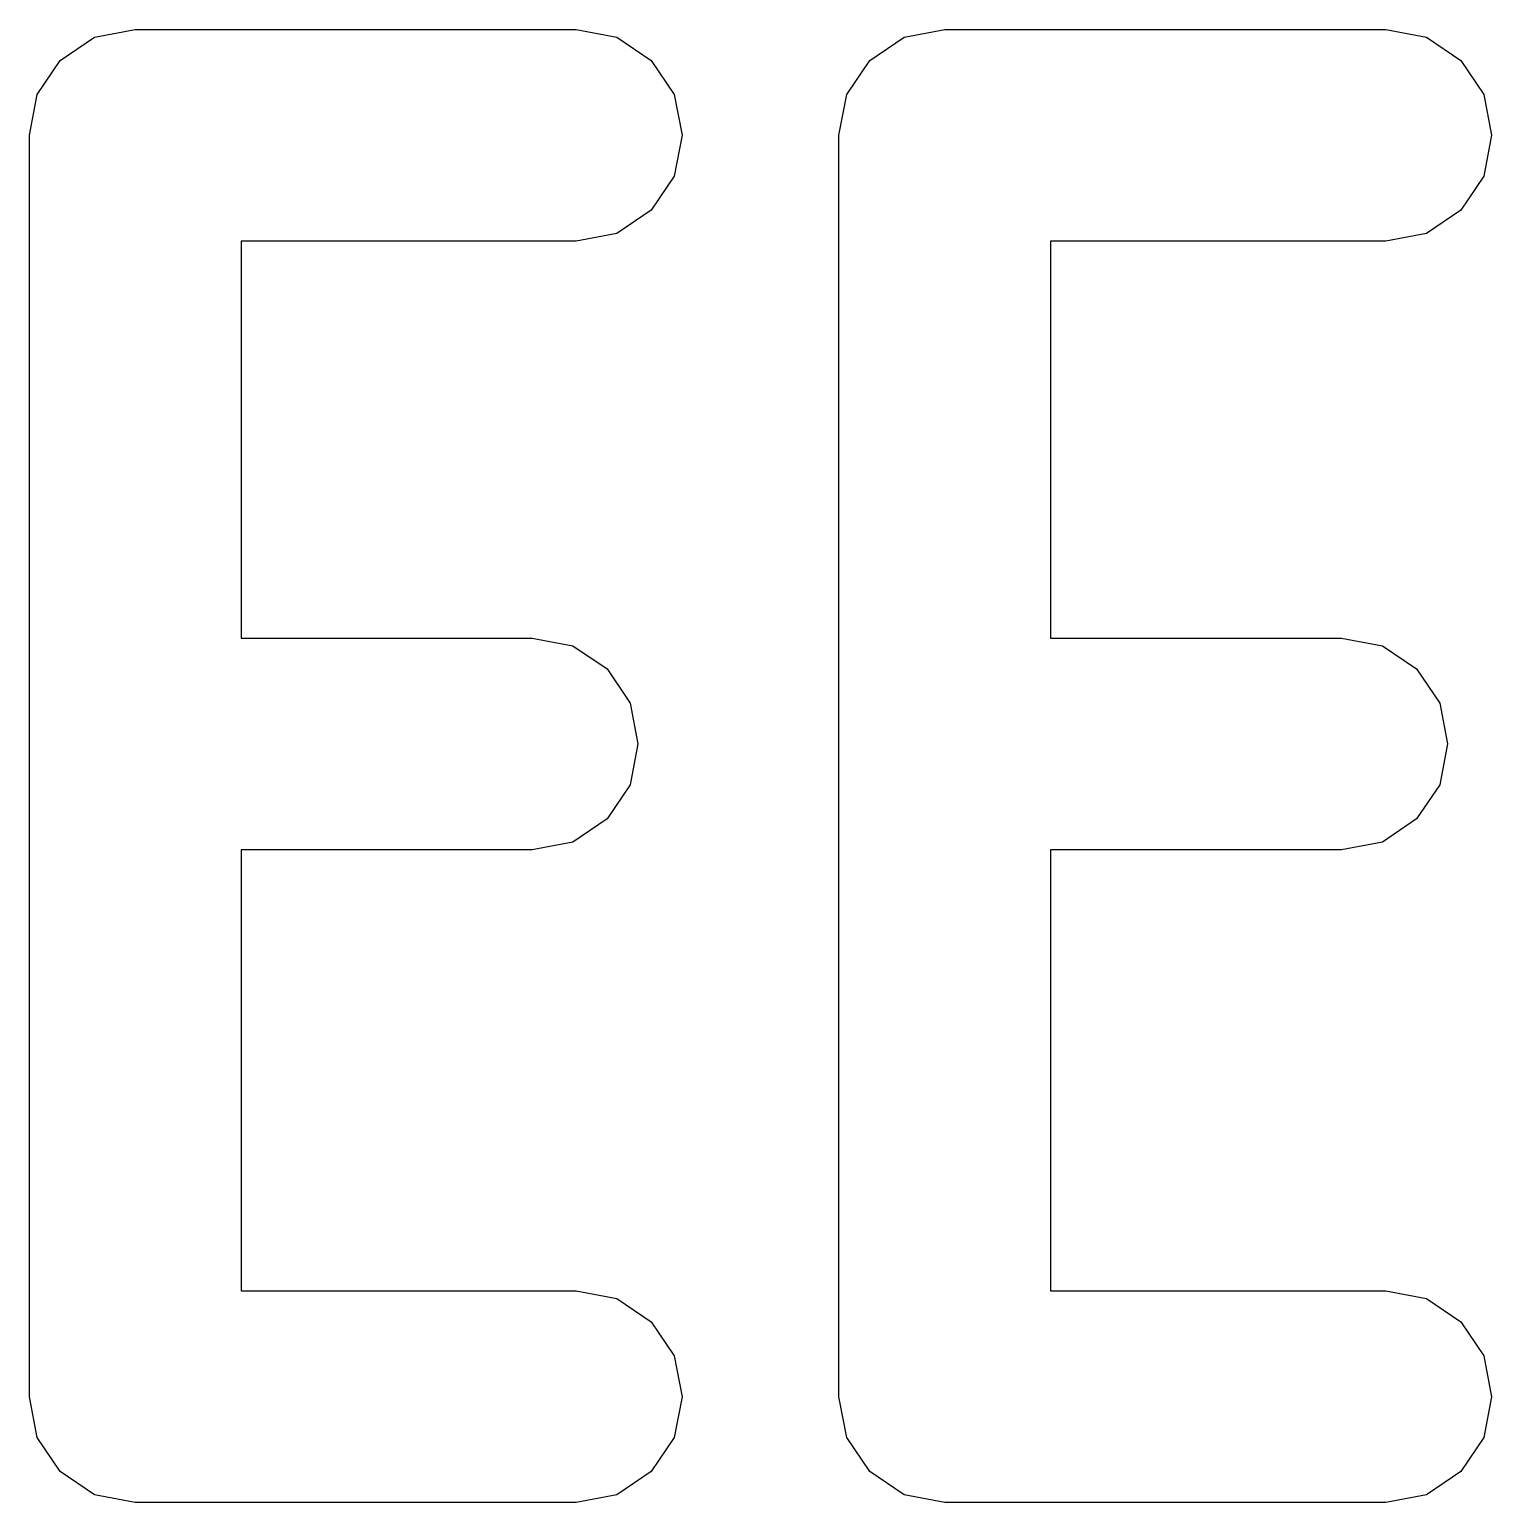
# Model space of a CAD drawing. Extents: x 0 to 7, y 0 to 7.05.
import ezdxf

# ---------------------------------------------------------------- set-up
doc = ezdxf.new("R2010")
doc.units = 0
doc.layers.add('Layer_1', color=7, linetype='CONTINUOUS')

msp = doc.modelspace()

# ---------------------------------------------------------------- linework, layer by layer
at = {"layer": 'Layer_1', "color": 7}
for points in [[(0, 6.544153), (0.036943, 6.739417), (0.147772, 6.903024), (0.311373, 7.01385), (0.506643, 7.050796), (2.617662, 7.050796), (2.812926, 7.01385), (2.976533, 6.903024), (3.087359, 6.739417), (3.124304, 6.544153), (3.087359, 6.348881), (2.976533, 6.18528), (2.812926, 6.074445), (2.617662, 6.037508), (1.013288, 6.037508), (1.013288, 4.137594), (2.40656, 4.137594), (2.601826, 4.100648), (2.765431, 3.989822), (2.876256, 3.826215), (2.913202, 3.630948), (2.876256, 3.435679), (2.765431, 3.272077), (2.601826, 3.161246), (2.40656, 3.124306), (1.013288, 3.124306), (1.013288, 1.013289), (2.617662, 1.013289), (2.812926, 0.976346), (2.976533, 0.865518), (3.087359, 0.701913), (3.124304, 0.506644), (3.087359, 0.311377), (2.976533, 0.147773), (2.812926, 0.036944), (2.617662, 0.000001), (0.506643, 0.000001), (0.311373, 0.036944), (0.147772, 0.147773), (0.036943, 0.311377), (0, 0.506644), (0, 6.544153), (0, 6.544153)], [(3.875696, 6.544153), (3.912639, 6.739417), (4.023467, 6.903024), (4.187069, 7.01385), (4.382338, 7.050796), (6.493355, 7.050796), (6.688622, 7.01385), (6.852229, 6.903024), (6.963054, 6.739417), (7, 6.544153), (6.963054, 6.348881), (6.852229, 6.18528), (6.688622, 6.074445), (6.493355, 6.037508), (4.888984, 6.037508), (4.888984, 4.137594), (6.282253, 4.137594), (6.477519, 4.100648), (6.641126, 3.989822), (6.751952, 3.826215), (6.788898, 3.630948), (6.751952, 3.435679), (6.641126, 3.272077), (6.477519, 3.161246), (6.282253, 3.124306), (4.888984, 3.124306), (4.888984, 1.013289), (6.493355, 1.013289), (6.688622, 0.976346), (6.852229, 0.865518), (6.963054, 0.701913), (7, 0.506644), (6.963054, 0.311377), (6.852229, 0.147773), (6.688622, 0.036944), (6.493355, 0.000001), (4.382338, 0.000001), (4.187069, 0.036944), (4.023467, 0.147773), (3.912639, 0.311377), (3.875696, 0.506644), (3.875696, 6.544153), (3.875696, 6.544153)]]:
    msp.add_lwpolyline(points, dxfattribs=at)

doc.saveas('drawing.dxf')
